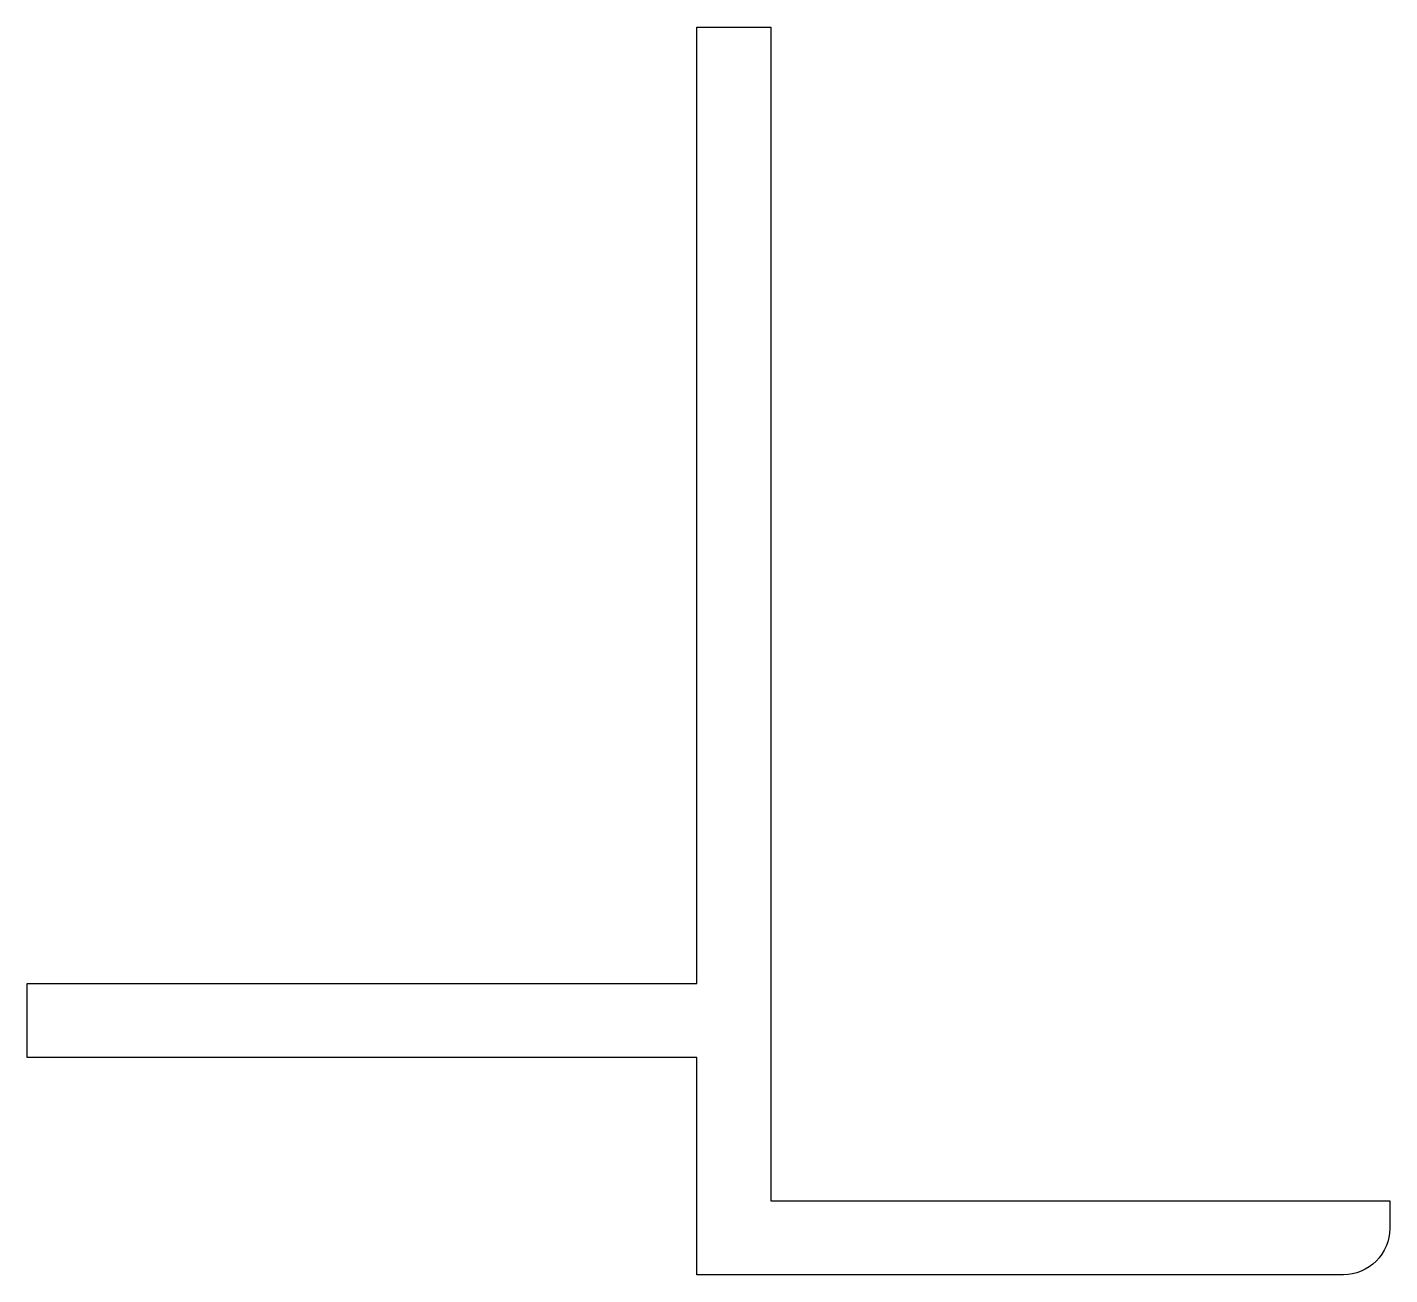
# Model space of a CAD drawing. Extents: x 361.2 to 390.7, y 207.2 to 234.2.
import ezdxf

# ---------------------------------------------------------------- set-up
doc = ezdxf.new("R2010")
doc.units = 0
doc.header["$LTSCALE"] = 15
doc.layers.add('ANA', color=220, linetype='CONTINUOUS')

msp = doc.modelspace()

# ---------------------------------------------------------------- linework, layer by layer
at = {"layer": 'ANA', "color": 0}
msp.add_lwpolyline([(390.688, 208.194, -0.414214), (389.688, 207.194), (375.688, 207.194), (375.688, 211.894), (361.188, 211.894), (361.188, 213.494), (375.688, 213.494), (375.688, 234.194), (377.288, 234.194), (377.288, 208.794), (390.688, 208.794)], format="xyb", close=True, dxfattribs=at)

doc.saveas('drawing.dxf')
